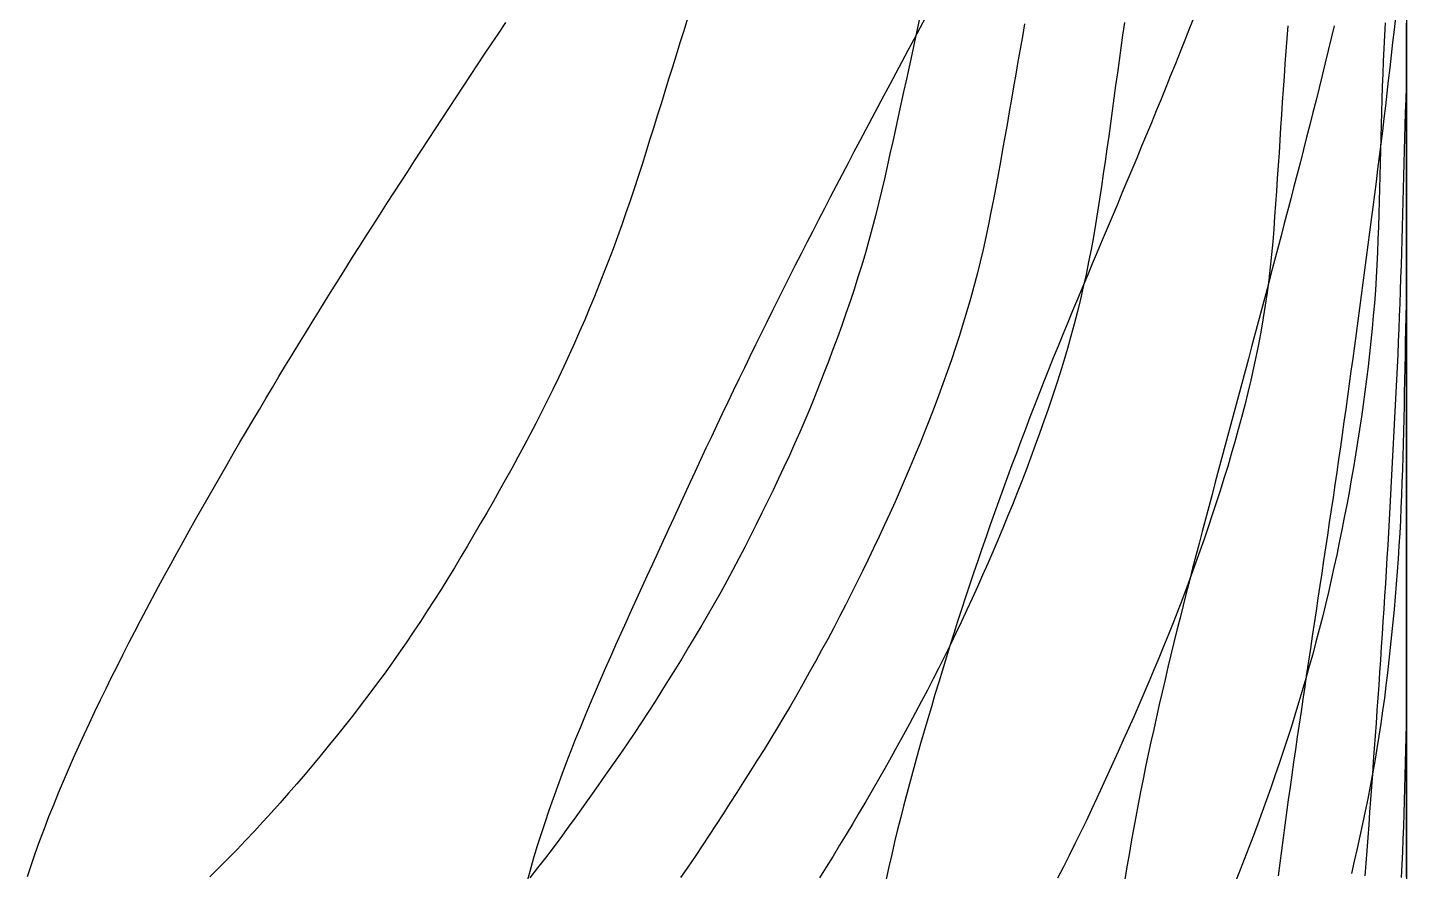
# Model space of a CAD drawing. Extents: x -15.9 to 15.9, y 0 to 26.7.
# Drawn here: x 5.1 to 15.92, y 13.33 to 19.95 of the extents above; entities that cross this region are included whole.
import ezdxf

# ---------------------------------------------------------------- set-up
doc = ezdxf.new("R2010")
doc.units = 0
doc.header["$MEASUREMENT"] = 0
doc.layers.add('Stations', color=7, linetype='Continuous')

msp = doc.modelspace()

# ---------------------------------------------------------------- linework, layer by layer
at = {"layer": 'Stations', "color": 135}
for points in [[(10.27937, 20.02018), (10.24941, 19.92491), (10.21947, 19.82945), (10.18957, 19.73396), (10.15972, 19.63843), (10.12999, 19.54309), (10.10023, 19.44755), (10.07051, 19.35197), (10.04088, 19.2566), (10.01118, 19.16103), (9.98141, 19.06545), (9.95156, 18.97016), (9.92141, 18.87478), (9.89085, 18.77956), (9.85964, 18.68435), (9.82785, 18.5896), (9.79539, 18.49505), (9.76228, 18.40071), (9.72848, 18.30663), (9.69399, 18.2128), (9.65878, 18.11923), (9.62283, 18.02594), (9.58614, 17.93294), (9.54861, 17.84002), (9.51044, 17.74764), (9.47151, 17.65557), (9.43184, 17.56382), (9.3914, 17.4724), (9.3502, 17.38131), (9.30825, 17.29057), (9.26555, 17.20017), (9.22211, 17.11012), (9.17785, 17.02023), (9.13298, 16.93091), (9.08739, 16.84195), (9.04112, 16.75332), (8.99425, 16.66501), (8.94683, 16.577), (8.89889, 16.48925), (8.85048, 16.40176), (8.80161, 16.31452), (8.75232, 16.22752), (8.70263, 16.14074), (8.65257, 16.05417), (8.60221, 15.96778), (8.5515, 15.88158), (8.50039, 15.79563), (8.44879, 15.70997), (8.39667, 15.62464), (8.34397, 15.53966), (8.29065, 15.45506), (8.23667, 15.3709), (8.18197, 15.28719), (8.1265, 15.204), (8.07024, 15.12134), (8.01321, 15.0392), (7.95535, 14.9574), (7.89691, 14.87626), (7.83779, 14.79563), (7.778, 14.71549), (7.71756, 14.63583), (7.65649, 14.55666), (7.5948, 14.47796), (7.5325, 14.39974), (7.46963, 14.32198), (7.40619, 14.24469), (7.34219, 14.16784), (7.27765, 14.09145), (7.21257, 14.01552), (7.14695, 13.94004), (7.08079, 13.86503), (7.01411, 13.79049), (6.94688, 13.71645), (6.87904, 13.64298), (6.81057, 13.5701), (6.74144, 13.49786), (6.67163, 13.42628), (6.60112, 13.3554), (6.52991, 13.28521)], [(12.14777, 20.03305), (12.10059, 19.94486), (12.05347, 19.85666), (12.00639, 19.76842), (11.95935, 19.68017), (11.91236, 19.59188), (11.86542, 19.50357), (11.81852, 19.41524), (11.77166, 19.32689), (11.72486, 19.2385), (11.67811, 19.15008), (11.63143, 19.06163), (11.58482, 18.97314), (11.53835, 18.88471), (11.4919, 18.79614), (11.44556, 18.70752), (11.39931, 18.61884), (11.35319, 18.53012), (11.30718, 18.44132), (11.26131, 18.35245), (11.21559, 18.26351), (11.17003, 18.17449), (11.12463, 18.08537), (11.07942, 17.99617), (11.0344, 17.90687), (10.98957, 17.81748), (10.94493, 17.72799), (10.90047, 17.63841), (10.85619, 17.54874), (10.8121, 17.45898), (10.76819, 17.36914), (10.72445, 17.2792), (10.6809, 17.18919), (10.63751, 17.0991), (10.59428, 17.00891), (10.55122, 16.91866), (10.50832, 16.82834), (10.46557, 16.73794), (10.42296, 16.64746), (10.38052, 16.55693), (10.33821, 16.46632), (10.29605, 16.37564), (10.25403, 16.28491), (10.21214, 16.1941), (10.17038, 16.10325), (10.1287, 16.01235), (10.08708, 15.92142), (10.0455, 15.83048), (10.00387, 15.73942), (9.96227, 15.6485), (9.92065, 15.55759), (9.87904, 15.46667), (9.83751, 15.37572), (9.79611, 15.2847), (9.75489, 15.1936), (9.71391, 15.10238), (9.67324, 15.01102), (9.63291, 14.91951), (9.59297, 14.82783), (9.55345, 14.73597), (9.5144, 14.64392), (9.47584, 14.55164), (9.43783, 14.45915), (9.40039, 14.36642), (9.36357, 14.27345), (9.32742, 14.18021), (9.29196, 14.0867), (9.25726, 13.99291), (9.22334, 13.89883), (9.19028, 13.80445), (9.1581, 13.70976), (9.12687, 13.61476), (9.0967, 13.51941), (9.06771, 13.42369), (9.04002, 13.32759), (9.0138, 13.23119)], [(12.10156, 20.03245), (12.08034, 19.93472), (12.05917, 19.83696), (12.03802, 19.73919), (12.01691, 19.64152), (11.99578, 19.54377), (11.97462, 19.44601), (11.9534, 19.34823), (11.93214, 19.25059), (11.91076, 19.15286), (11.88923, 19.05512), (11.86755, 18.95758), (11.84559, 18.85991), (11.82334, 18.76247), (11.80059, 18.66489), (11.77728, 18.56771), (11.75318, 18.47072), (11.72803, 18.37384), (11.70173, 18.27734), (11.67422, 18.18125), (11.64552, 18.08534), (11.61589, 17.98995), (11.58535, 17.8948), (11.55388, 17.79969), (11.52165, 17.70508), (11.48858, 17.61073), (11.45467, 17.51666), (11.41997, 17.42287), (11.38455, 17.32934), (11.3485, 17.23604), (11.31189, 17.14297), (11.2748, 17.05011), (11.23716, 16.95755), (11.19863, 16.86514), (11.15927, 16.77343), (11.11884, 16.68193), (11.07756, 16.59101), (11.03541, 16.50027), (10.9927, 16.40991), (10.94948, 16.31975), (10.90582, 16.22978), (10.86177, 16.13999), (10.81732, 16.05033), (10.77256, 15.96099), (10.7273, 15.87169), (10.68164, 15.78279), (10.63524, 15.69413), (10.58799, 15.60601), (10.53968, 15.5183), (10.49054, 15.43141), (10.44048, 15.3448), (10.38986, 15.25869), (10.33871, 15.17279), (10.28716, 15.08711), (10.23526, 15.00163), (10.18301, 14.91633), (10.13041, 14.83119), (10.07753, 14.74638), (10.0242, 14.66179), (9.97026, 14.57746), (9.91564, 14.49365), (9.86027, 14.41047), (9.80412, 14.32769), (9.74745, 14.2453), (9.69048, 14.16326), (9.63319, 14.08134), (9.57563, 13.99956), (9.51784, 13.91795), (9.45979, 13.83649), (9.40143, 13.75516), (9.34282, 13.67419), (9.28376, 13.59352), (9.22404, 13.51322), (9.16367, 13.43352), (9.10251, 13.35429), (9.04091, 13.27571)], [(14.25509, 20.03719), (14.21853, 19.94412), (14.18174, 19.85114), (14.14473, 19.75825), (14.1075, 19.6654), (14.07008, 19.57266), (14.03247, 19.48), (13.99469, 19.38741), (13.95675, 19.29488), (13.91866, 19.20242), (13.88044, 19.11), (13.84209, 19.01764), (13.80364, 18.92533), (13.76509, 18.83304), (13.72646, 18.7408), (13.68777, 18.6486), (13.64903, 18.55642), (13.61023, 18.46424), (13.57141, 18.37207), (13.53258, 18.27991), (13.49375, 18.18774), (13.45496, 18.0956), (13.41619, 18.00341), (13.37751, 17.91117), (13.33895, 17.81889), (13.30054, 17.72659), (13.2623, 17.63416), (13.22427, 17.54165), (13.18652, 17.44909), (13.14903, 17.35637), (13.11183, 17.26352), (13.07493, 17.17061), (13.0383, 17.07753), (13.00195, 16.98435), (12.9659, 16.89109), (12.93011, 16.79769), (12.89461, 16.70423), (12.85937, 16.61061), (12.82443, 16.51694), (12.78976, 16.42311), (12.75539, 16.32919), (12.72133, 16.23517), (12.68756, 16.14102), (12.65413, 16.04679), (12.62101, 15.95241), (12.58822, 15.85795), (12.55575, 15.76335), (12.52362, 15.66865), (12.49184, 15.57386), (12.46038, 15.4789), (12.42928, 15.38388), (12.3985, 15.2887), (12.36808, 15.19346), (12.33796, 15.09806), (12.30818, 15.00262), (12.27871, 14.90709), (12.24951, 14.8114), (12.22061, 14.71569), (12.19198, 14.61984), (12.16367, 14.52394), (12.1357, 14.42795), (12.10809, 14.33179), (12.08089, 14.23558), (12.05412, 14.13926), (12.02779, 14.04273), (12.00196, 13.94615), (11.97664, 13.84943), (11.95184, 13.75249), (11.9276, 13.65549), (11.90394, 13.55836), (11.88087, 13.46099), (11.85843, 13.36356), (11.83665, 13.26599)], [(15.83488, 20.03054), (15.82365, 19.93116), (15.81227, 19.83176), (15.80092, 19.73246), (15.7896, 19.63308), (15.77824, 19.53369), (15.76678, 19.43434), (15.75517, 19.335), (15.74338, 19.23571), (15.73137, 19.13644), (15.71918, 19.03718), (15.70682, 18.93794), (15.69434, 18.83872), (15.68174, 18.73952), (15.66904, 18.64033), (15.65627, 18.54115), (15.64342, 18.44197), (15.63052, 18.34281), (15.61757, 18.24369), (15.60456, 18.14453), (15.59154, 18.04552), (15.57846, 17.94641), (15.56533, 17.84717), (15.55214, 17.7481), (15.53885, 17.64888), (15.52552, 17.54972), (15.51212, 17.45051), (15.49869, 17.35152), (15.48518, 17.25244), (15.4716, 17.15337), (15.45794, 17.05431), (15.4442, 16.95525), (15.43035, 16.85621), (15.41638, 16.75719), (15.40227, 16.6582), (15.38803, 16.55921), (15.37366, 16.46024), (15.35918, 16.3613), (15.34459, 16.26237), (15.32991, 16.16345), (15.31516, 16.06455), (15.30035, 15.96564), (15.28551, 15.86675), (15.27066, 15.76786), (15.2558, 15.66897), (15.24093, 15.57008), (15.22607, 15.47119), (15.21122, 15.37229), (15.19637, 15.2734), (15.18154, 15.17451), (15.16673, 15.07561), (15.15194, 14.97671), (15.13718, 14.8778), (15.12245, 14.77889), (15.10777, 14.67997), (15.09314, 14.58105), (15.07857, 14.48212), (15.06408, 14.38317), (15.04967, 14.28422), (15.03535, 14.18525), (15.02113, 14.08625), (15.00703, 13.98725), (14.99305, 13.88823), (14.97922, 13.7892), (14.96556, 13.69014), (14.95208, 13.59104), (14.93881, 13.49193), (14.92576, 13.39278), (14.91296, 13.2936)], [(15.92031, 20.03437), (15.92031, 19.93436), (15.92031, 19.83435), (15.92031, 19.73434), (15.92031, 19.63433), (15.92031, 19.53432), (15.92031, 19.43431), (15.92031, 19.3343), (15.92031, 19.23429), (15.92031, 19.13428), (15.92031, 19.03427), (15.92031, 18.93426), (15.92031, 18.83425), (15.92031, 18.73424), (15.92031, 18.63423), (15.92031, 18.53422), (15.92031, 18.4342), (15.92031, 18.3342), (15.92031, 18.23419), (15.92031, 18.13418), (15.92031, 18.03417), (15.92031, 17.93416), (15.92031, 17.83414), (15.92031, 17.73413), (15.92031, 17.63413), (15.92031, 17.53411), (15.92031, 17.4341), (15.92031, 17.3341), (15.92031, 17.23409), (15.92031, 17.13408), (15.92031, 17.03407), (15.92031, 16.93406), (15.92031, 16.83405), (15.92031, 16.73404), (15.92031, 16.63403), (15.92031, 16.53402), (15.92031, 16.434), (15.92031, 16.33399), (15.92031, 16.23399), (15.92031, 16.13397), (15.92031, 16.03396), (15.92031, 15.93395), (15.92031, 15.83394), (15.92031, 15.73393), (15.92031, 15.63392), (15.92031, 15.53391), (15.92031, 15.4339), (15.92031, 15.33389), (15.92031, 15.23388), (15.92031, 15.13387), (15.92031, 15.03386), (15.92031, 14.93385), (15.92031, 14.83384), (15.92031, 14.73383), (15.92031, 14.63382), (15.92031, 14.53381), (15.92031, 14.4338), (15.92031, 14.33379), (15.92031, 14.23378), (15.92031, 14.13377), (15.92031, 14.03376), (15.92031, 13.93375), (15.92031, 13.83374), (15.92031, 13.73373), (15.92031, 13.63372), (15.92031, 13.53371), (15.92031, 13.4337), (15.92031, 13.33369), (15.92031, 13.23368)], [(15.92031, 20.02706), (15.92031, 19.92706), (15.92031, 19.82706), (15.92031, 19.72706), (15.92031, 19.62706), (15.92031, 19.52706), (15.92031, 19.42706), (15.92031, 19.32706), (15.92031, 19.22706), (15.92031, 19.12706), (15.92031, 19.02706), (15.92031, 18.92705), (15.92031, 18.82705), (15.92031, 18.72705), (15.92031, 18.62705), (15.92031, 18.52705), (15.92031, 18.42705), (15.92031, 18.32705), (15.92031, 18.22705), (15.92031, 18.12705), (15.92031, 18.02705), (15.92031, 17.92705), (15.92031, 17.82705), (15.92031, 17.72705), (15.92031, 17.62705), (15.92031, 17.52705), (15.92031, 17.42705), (15.92031, 17.32705), (15.92031, 17.22705), (15.92031, 17.12704), (15.92031, 17.02704), (15.92031, 16.92704), (15.92031, 16.82704), (15.92031, 16.72704), (15.92031, 16.62704), (15.92031, 16.52704), (15.92031, 16.42704), (15.92031, 16.32704), (15.92031, 16.22704), (15.92031, 16.12704), (15.92031, 16.02704), (15.92031, 15.92704), (15.92031, 15.82704), (15.92031, 15.72704), (15.92031, 15.62704), (15.92031, 15.52703), (15.92031, 15.42703), (15.92031, 15.32703), (15.92031, 15.22703), (15.92031, 15.12703), (15.92031, 15.02703), (15.92031, 14.92703), (15.92031, 14.82703), (15.92031, 14.72703), (15.92031, 14.62703), (15.92031, 14.52703), (15.92031, 14.42703), (15.92031, 14.32703), (15.92031, 14.22703), (15.92031, 14.12703), (15.92031, 14.02703), (15.92031, 13.92703), (15.92031, 13.82703), (15.92031, 13.72703), (15.92031, 13.62703), (15.92031, 13.52703), (15.92031, 13.42702), (15.92031, 13.32702)], [(5.0995, 13.28695), (5.13032, 13.3821), (5.16263, 13.47675), (5.19631, 13.57093), (5.23123, 13.66465), (5.26729, 13.75794), (5.30438, 13.85082), (5.34241, 13.94332), (5.38127, 14.03547), (5.42087, 14.1273), (5.46115, 14.21884), (5.50207, 14.31009), (5.5436, 14.40108), (5.5857, 14.49179), (5.62835, 14.58224), (5.67154, 14.67244), (5.71523, 14.76239), (5.75941, 14.85211), (5.80405, 14.9416), (5.84912, 15.03086), (5.89462, 15.11992), (5.94051, 15.20878), (5.98677, 15.29744), (6.03338, 15.38591), (6.08034, 15.47421), (6.12761, 15.56233), (6.17519, 15.65029), (6.22307, 15.73807), (6.27124, 15.82572), (6.31969, 15.9132), (6.36841, 16.00053), (6.41738, 16.08772), (6.46659, 16.17477), (6.51604, 16.26169), (6.56571, 16.34849), (6.61559, 16.43517), (6.66565, 16.52173), (6.71589, 16.60818), (6.76632, 16.69455), (6.81689, 16.78079), (6.86765, 16.86696), (6.91858, 16.953), (6.9697, 17.03895), (7.021, 17.12478), (7.07248, 17.21049), (7.12416, 17.29609), (7.17602, 17.38158), (7.22808, 17.46696), (7.2803, 17.55222), (7.33271, 17.63737), (7.38529, 17.72242), (7.43803, 17.80737), (7.49094, 17.89222), (7.5441, 17.97712), (7.59733, 18.06178), (7.6507, 18.14634), (7.70422, 18.23081), (7.75789, 18.31519), (7.81169, 18.39948), (7.86562, 18.48369), (7.91967, 18.56783), (7.97382, 18.6519), (8.02805, 18.73591), (8.08237, 18.81988), (8.13675, 18.9038), (8.1912, 18.98769), (8.2457, 19.07151), (8.30029, 19.1553), (8.35499, 19.23903), (8.40979, 19.32268), (8.4647, 19.40626), (8.51975, 19.48975), (8.57494, 19.57316), (8.63026, 19.65648), (8.68571, 19.7397), (8.7413, 19.82284), (8.79701, 19.90589), (8.85287, 19.98885)], [(12.92395, 19.97806), (12.90659, 19.87951), (12.88928, 19.78092), (12.87206, 19.68257), (12.85485, 19.58401), (12.83766, 19.48541), (12.8205, 19.38702), (12.8033, 19.28844), (12.78605, 19.18985), (12.76875, 19.09148), (12.7513, 18.99293), (12.73368, 18.89438), (12.71587, 18.7961), (12.6977, 18.69765), (12.6791, 18.59925), (12.66001, 18.50123), (12.64017, 18.4031), (12.61946, 18.30518), (12.59778, 18.20778), (12.57484, 18.1102), (12.5507, 18.01324), (12.5253, 17.91662), (12.49863, 17.82007), (12.47091, 17.7241), (12.44211, 17.6284), (12.4123, 17.533), (12.38149, 17.43789), (12.34971, 17.3431), (12.31691, 17.24841), (12.28327, 17.15428), (12.24877, 17.06047), (12.21346, 16.96695), (12.1774, 16.87372), (12.14065, 16.78076), (12.10316, 16.68783), (12.06513, 16.59539), (12.02648, 16.50321), (11.98722, 16.41129), (11.94736, 16.31962), (11.90689, 16.2282), (11.86584, 16.13703), (11.82423, 16.04612), (11.78207, 15.95545), (11.73929, 15.86481), (11.69611, 15.77464), (11.65244, 15.6847), (11.60826, 15.59501), (11.56356, 15.50559), (11.51829, 15.41645), (11.47243, 15.32762), (11.42596, 15.2391), (11.37886, 15.15091), (11.33118, 15.063), (11.28298, 14.97536), (11.23429, 14.88797), (11.18515, 14.80082), (11.13558, 14.71388), (11.0856, 14.62732), (11.03502, 14.54121), (10.98366, 14.45542), (10.93164, 14.37004), (10.87907, 14.28501), (10.82605, 14.20021), (10.77276, 14.11567), (10.71917, 14.03126), (10.66536, 13.94698), (10.61132, 13.86282), (10.55707, 13.77881), (10.50257, 13.69491), (10.44786, 13.61123), (10.39285, 13.52772), (10.33738, 13.44433), (10.28143, 13.36141), (10.22474, 13.27908)], [(13.70696, 19.989), (13.69317, 19.89005), (13.67941, 19.79098), (13.6657, 19.6919), (13.65202, 19.59279), (13.63836, 19.49367), (13.62473, 19.39472), (13.61107, 19.29563), (13.59738, 19.19653), (13.58362, 19.09743), (13.56975, 18.99833), (13.55573, 18.89923), (13.54154, 18.80042), (13.52704, 18.70143), (13.51213, 18.60249), (13.4967, 18.50364), (13.48059, 18.40489), (13.46364, 18.30632), (13.44568, 18.20795), (13.42655, 18.10982), (13.40619, 18.01194), (13.38462, 17.91431), (13.36188, 17.81694), (13.33799, 17.71985), (13.31295, 17.62305), (13.28679, 17.52655), (13.25952, 17.43035), (13.2312, 17.33446), (13.20186, 17.23887), (13.17156, 17.14359), (13.14029, 17.04839), (13.10826, 16.9537), (13.07547, 16.85926), (13.04196, 16.76506), (13.00778, 16.6711), (12.97294, 16.57738), (12.93749, 16.48388), (12.90144, 16.39061), (12.86483, 16.29755), (12.82767, 16.20471), (12.78998, 16.11208), (12.75177, 16.01967), (12.71305, 15.92746), (12.67383, 15.83545), (12.63413, 15.74366), (12.59394, 15.65208), (12.55322, 15.56073), (12.51196, 15.46964), (12.47013, 15.37881), (12.42772, 15.28824), (12.38474, 15.19795), (12.34117, 15.10794), (12.29703, 15.01822), (12.25231, 14.92878), (12.20703, 14.83963), (12.1612, 14.75076), (12.11485, 14.66216), (12.06799, 14.57382), (12.02065, 14.48574), (11.97284, 14.39791), (11.92459, 14.31033), (11.87591, 14.22298), (11.82681, 14.13586), (11.7773, 14.04898), (11.72741, 13.96231), (11.67716, 13.87585), (11.62656, 13.7896), (11.5756, 13.70356), (11.52424, 13.61773), (11.47248, 13.53217), (11.42029, 13.44687), (11.36765, 13.36183), (11.31454, 13.2771)], [(14.99011, 19.96324), (14.98221, 19.86351), (14.97454, 19.76381), (14.96709, 19.664), (14.95991, 19.56432), (14.95295, 19.46453), (14.94622, 19.36474), (14.93965, 19.26497), (14.93318, 19.16517), (14.92675, 19.0653), (14.92033, 18.96557), (14.91384, 18.86578), (14.9072, 18.76592), (14.90023, 18.66599), (14.89307, 18.56619), (14.8862, 18.4663), (14.87913, 18.36686), (14.87097, 18.26716), (14.86181, 18.16772), (14.85161, 18.06826), (14.84017, 17.96887), (14.82722, 17.86968), (14.81273, 17.77071), (14.79683, 17.67201), (14.77969, 17.57351), (14.76136, 17.47523), (14.74183, 17.37716), (14.72109, 17.27933), (14.69911, 17.18158), (14.67604, 17.0843), (14.65191, 16.98728), (14.62679, 16.89052), (14.60073, 16.79399), (14.57381, 16.69771), (14.54609, 16.60164), (14.5176, 16.50579), (14.48839, 16.41016), (14.45849, 16.31475), (14.42793, 16.21954), (14.39672, 16.12453), (14.36491, 16.02972), (14.33249, 15.93512), (14.29949, 15.84072), (14.26592, 15.74651), (14.23179, 15.65251), (14.19709, 15.55871), (14.16183, 15.46512), (14.12599, 15.37175), (14.08956, 15.2786), (14.05257, 15.18568), (14.01504, 15.09297), (13.97699, 15.00047), (13.93845, 14.90818), (13.89944, 14.81607), (13.86007, 14.72433), (13.82023, 14.6326), (13.77999, 14.54103), (13.73943, 14.44962), (13.69862, 14.35831), (13.65765, 14.26707), (13.61652, 14.1759), (13.57516, 14.08485), (13.53349, 13.99394), (13.49144, 13.9032), (13.44899, 13.81266), (13.40607, 13.72234), (13.36265, 13.63226), (13.31868, 13.54245), (13.27413, 13.45294), (13.22895, 13.36374), (13.18316, 13.27485)], [(15.35309, 19.96309), (15.32988, 19.86585), (15.30643, 19.76861), (15.28277, 19.67143), (15.25893, 19.57435), (15.2349, 19.47725), (15.21072, 19.38022), (15.18641, 19.28326), (15.16194, 19.18626), (15.13735, 19.08932), (15.11264, 18.99241), (15.08782, 18.89555), (15.06288, 18.7987), (15.03784, 18.70189), (15.0127, 18.60512), (14.98748, 18.50838), (14.96215, 18.41161), (14.93674, 18.31487), (14.91127, 18.2182), (14.88573, 18.12151), (14.86012, 18.02482), (14.83448, 17.92821), (14.80876, 17.83152), (14.78303, 17.73494), (14.75724, 17.63828), (14.73143, 17.54168), (14.70559, 17.44509), (14.67971, 17.34846), (14.65382, 17.2519), (14.62792, 17.15533), (14.60198, 17.05871), (14.57603, 16.96213), (14.55009, 16.86558), (14.52414, 16.76904), (14.49819, 16.67243), (14.47226, 16.57582), (14.44638, 16.47922), (14.42056, 16.38262), (14.3948, 16.286), (14.36912, 16.18935), (14.34354, 16.0927), (14.31807, 15.996), (14.29271, 15.89927), (14.2675, 15.8025), (14.24243, 15.70569), (14.21753, 15.60882), (14.19281, 15.51192), (14.16828, 15.41496), (14.14396, 15.31796), (14.11986, 15.22091), (14.09601, 15.12381), (14.07241, 15.02666), (14.04908, 14.92947), (14.02601, 14.83212), (14.00324, 14.73471), (13.98079, 14.63725), (13.95867, 14.53975), (13.9369, 14.44221), (13.91548, 14.3445), (13.89445, 14.24668), (13.87386, 14.14883), (13.85373, 14.05094), (13.83407, 13.95286), (13.81491, 13.85467), (13.79629, 13.75645), (13.77823, 13.65814), (13.76069, 13.55962), (13.74369, 13.46108), (13.72721, 13.36252), (13.71121, 13.26373)], [(15.75259, 19.98577), (15.74784, 19.88577), (15.74301, 19.78577), (15.73835, 19.68588), (15.73401, 19.58597), (15.73016, 19.48603), (15.72678, 19.38609), (15.72379, 19.28613), (15.72113, 19.18616), (15.7187, 19.08619), (15.71644, 18.98622), (15.71426, 18.88624), (15.71206, 18.78626), (15.7097, 18.68629), (15.70707, 18.58633), (15.70406, 18.48637), (15.70063, 18.38642), (15.69679, 18.2865), (15.69261, 18.18658), (15.68812, 18.08668), (15.68328, 17.98675), (15.67773, 17.8874), (15.66972, 17.78737), (15.66063, 17.68768), (15.65111, 17.58813), (15.64118, 17.48864), (15.63077, 17.38916), (15.61971, 17.28977), (15.60783, 17.19047), (15.59509, 17.0913), (15.58151, 16.99223), (15.56717, 16.89325), (15.55224, 16.79437), (15.53679, 16.69557), (15.52084, 16.59685), (15.50437, 16.49821), (15.48736, 16.39966), (15.46977, 16.30122), (15.45158, 16.20288), (15.43281, 16.10466), (15.41346, 16.00655), (15.39355, 15.90855), (15.37304, 15.81067), (15.35191, 15.71292), (15.33011, 15.61532), (15.30762, 15.51788), (15.28442, 15.42059), (15.26052, 15.32348), (15.23593, 15.22654), (15.21066, 15.12983), (15.18469, 15.03325), (15.15801, 14.93686), (15.13064, 14.84067), (15.1026, 14.74469), (15.07389, 14.6489), (15.04452, 14.5533), (15.01452, 14.45788), (14.9839, 14.36267), (14.95269, 14.26767), (14.92089, 14.17283), (14.88851, 14.07818), (14.85558, 13.98374), (14.82218, 13.8896), (14.78827, 13.7955), (14.75395, 13.70156), (14.7192, 13.60781), (14.68392, 13.5142), (14.64806, 13.42083), (14.61161, 13.32774), (14.5745, 13.23485)], [(15.92031, 19.97993), (15.92031, 19.87937), (15.92031, 19.78), (15.92031, 19.68013), (15.92031, 19.58014), (15.92031, 19.48014), (15.92031, 19.38014), (15.92031, 19.2801), (15.92031, 19.17999), (15.92031, 19.07967), (15.92031, 18.97995), (15.92031, 18.88004), (15.92031, 18.78008), (15.92031, 18.68008), (15.92031, 18.57995), (15.92031, 18.47967), (15.92031, 18.37992), (15.92031, 18.27989), (15.92031, 18.17991), (15.92031, 18.07979), (15.92031, 17.9797), (15.92031, 17.93371), (15.91927, 17.88013), (15.91733, 17.78015), (15.91539, 17.68017), (15.91344, 17.58019), (15.91149, 17.48021), (15.90952, 17.38017), (15.90754, 17.28011), (15.90548, 17.1798), (15.90365, 17.08005), (15.90183, 16.98032), (15.89984, 16.88032), (15.89761, 16.78033), (15.89508, 16.68037), (15.89218, 16.58041), (15.8889, 16.48046), (15.88531, 16.38051), (15.88147, 16.28049), (15.87747, 16.18054), (15.8734, 16.08033), (15.86792, 15.98061), (15.86157, 15.88104), (15.85481, 15.78133), (15.84768, 15.68159), (15.84014, 15.58186), (15.83207, 15.48213), (15.82343, 15.38255), (15.81418, 15.28295), (15.80435, 15.18343), (15.79399, 15.08396), (15.78313, 14.98454), (15.77173, 14.88518), (15.7597, 14.78587), (15.74697, 14.68661), (15.73348, 14.58766), (15.71917, 14.48866), (15.70405, 14.38978), (15.68815, 14.29104), (15.67147, 14.19241), (15.654, 14.09392), (15.63575, 13.99557), (15.61672, 13.89736), (15.59693, 13.79931), (15.57645, 13.70162), (15.55525, 13.60388), (15.53346, 13.50628), (15.51117, 13.40879), (15.4884, 13.31142)], [(15.92031, 19.98382), (15.92031, 19.88371), (15.92031, 19.78428), (15.92031, 19.68403), (15.92021, 19.58387), (15.91731, 19.48392), (15.91443, 19.38396), (15.91156, 19.284), (15.90872, 19.18403), (15.90592, 19.08408), (15.90316, 18.98411), (15.90046, 18.88415), (15.89782, 18.78418), (15.8952, 18.68422), (15.89256, 18.58425), (15.88986, 18.48428), (15.88708, 18.38433), (15.88417, 18.28436), (15.88113, 18.18441), (15.87795, 18.08446), (15.87462, 17.98452), (15.87117, 17.88457), (15.86759, 17.78463), (15.86389, 17.68469), (15.86006, 17.58475), (15.85609, 17.48483), (15.85193, 17.38493), (15.84752, 17.28507), (15.84276, 17.18528), (15.83764, 17.08544), (15.83235, 16.98559), (15.82716, 16.88578), (15.82205, 16.78573), (15.81697, 16.68587), (15.81184, 16.58595), (15.80665, 16.48608), (15.80136, 16.38622), (15.79597, 16.28636), (15.7905, 16.18651), (15.78492, 16.08667), (15.77925, 15.98683), (15.77348, 15.88699), (15.76761, 15.78716), (15.76163, 15.68734), (15.75553, 15.58753), (15.7493, 15.48772), (15.74294, 15.38792), (15.73646, 15.28813), (15.72986, 15.18835), (15.72316, 15.08858), (15.71637, 14.9888), (15.70951, 14.88904), (15.70258, 14.78928), (15.69561, 14.68952), (15.68861, 14.58977), (15.68158, 14.49001), (15.67453, 14.39026), (15.66747, 14.29051), (15.66039, 14.19076), (15.65328, 14.09101), (15.64615, 13.99127), (15.63899, 13.89152), (15.63179, 13.79178), (15.62455, 13.69204), (15.61724, 13.5923), (15.60983, 13.4925), (15.60236, 13.3928), (15.59491, 13.29297)], [(15.92031, 19.98018), (15.92031, 19.88018), (15.92031, 19.78018), (15.92031, 19.68018), (15.92031, 19.58018), (15.92031, 19.48018), (15.92031, 19.38017), (15.92031, 19.28017), (15.92031, 19.18017), (15.92031, 19.08017), (15.92031, 18.98017), (15.92031, 18.88017), (15.92031, 18.78017), (15.92031, 18.68017), (15.92031, 18.58017), (15.92031, 18.48016), (15.92031, 18.38016), (15.92031, 18.28017), (15.92031, 18.18017), (15.92031, 18.08017), (15.92031, 17.98017), (15.92031, 17.88017), (15.92031, 17.78017), (15.92031, 17.68016), (15.92031, 17.58017), (15.92031, 17.48017), (15.92031, 17.38017), (15.92031, 17.28016), (15.92031, 17.18016), (15.92031, 17.08016), (15.92031, 16.98016), (15.92031, 16.88016), (15.92031, 16.78016), (15.92031, 16.68016), (15.92031, 16.58016), (15.92031, 16.48016), (15.92031, 16.38016), (15.92031, 16.28016), (15.92031, 16.18016), (15.92031, 16.08016), (15.92031, 15.98015), (15.92031, 15.88015), (15.92031, 15.78015), (15.92031, 15.68015), (15.92031, 15.58016), (15.92031, 15.48015), (15.92031, 15.38015), (15.92031, 15.28015), (15.92031, 15.18015), (15.92031, 15.08015), (15.92031, 14.98015), (15.92031, 14.88015), (15.92031, 14.78014), (15.92031, 14.68015), (15.92031, 14.58015), (15.92031, 14.56324), (15.91808, 14.48003), (15.91541, 14.38002), (15.91275, 14.28018), (15.91009, 14.18016), (15.90744, 14.08009), (15.90482, 13.9802), (15.90221, 13.88002), (15.89958, 13.78016), (15.89671, 13.68009), (15.89338, 13.58012), (15.8894, 13.48041), (15.88481, 13.38047), (15.87989, 13.2805)], [(15.92031, 20.00071), (15.92031, 19.90071), (15.92031, 19.80071), (15.92031, 19.70071), (15.92031, 19.60071), (15.92031, 19.50071), (15.92031, 19.40071), (15.92031, 19.30071), (15.92031, 19.20071), (15.92031, 19.10071), (15.92031, 19.00071), (15.92031, 18.90071), (15.92031, 18.80071), (15.92031, 18.70071), (15.92031, 18.60071), (15.92031, 18.50071), (15.92031, 18.40071), (15.92031, 18.30071), (15.92031, 18.20071), (15.92031, 18.10071), (15.92031, 18.00071), (15.92031, 17.90071), (15.92031, 17.8007), (15.92031, 17.7007), (15.92031, 17.6007), (15.92031, 17.5007), (15.92031, 17.4007), (15.92031, 17.3007), (15.92031, 17.2007), (15.92031, 17.1007), (15.92031, 17.0007), (15.92031, 16.9007), (15.92031, 16.8007), (15.92031, 16.7007), (15.92031, 16.6007), (15.92031, 16.5007), (15.92031, 16.4007), (15.92031, 16.3007), (15.92031, 16.2007), (15.92031, 16.10069), (15.92031, 16.00069), (15.92031, 15.90069), (15.92031, 15.80069), (15.92031, 15.70069), (15.92031, 15.60069), (15.92031, 15.50069), (15.92031, 15.40069), (15.92031, 15.30069), (15.92031, 15.20069), (15.92031, 15.10069), (15.92031, 15.00069), (15.92031, 14.90069), (15.92031, 14.80069), (15.92031, 14.70069), (15.92031, 14.60069), (15.92031, 14.50069), (15.92031, 14.40069), (15.92031, 14.30069), (15.92031, 14.20069), (15.92031, 14.10068), (15.92031, 14.00068), (15.92031, 13.90068), (15.92031, 13.80068), (15.92031, 13.70068), (15.92031, 13.60068), (15.92031, 13.50068), (15.92031, 13.40068), (15.92031, 13.30068)], [(15.92031, 19.99903), (15.92031, 19.89903), (15.92031, 19.79903), (15.92031, 19.69903), (15.92031, 19.59903), (15.92031, 19.49903), (15.92031, 19.39903), (15.92031, 19.29903), (15.92031, 19.19903), (15.92031, 19.09903), (15.92031, 18.99903), (15.92031, 18.89903), (15.92031, 18.79903), (15.92031, 18.69903), (15.92031, 18.59903), (15.92031, 18.49903), (15.92031, 18.39903), (15.92031, 18.29903), (15.92031, 18.19903), (15.92031, 18.09903), (15.92031, 17.99903), (15.92031, 17.89902), (15.92031, 17.79902), (15.92031, 17.69902), (15.92031, 17.59903), (15.92031, 17.49902), (15.92031, 17.39902), (15.92031, 17.29902), (15.92031, 17.19902), (15.92031, 17.09902), (15.92031, 16.99902), (15.92031, 16.89902), (15.92031, 16.79902), (15.92031, 16.69902), (15.92031, 16.59902), (15.92031, 16.49902), (15.92031, 16.39902), (15.92031, 16.29902), (15.92031, 16.19902), (15.92031, 16.09902), (15.92031, 15.99902), (15.92031, 15.89902), (15.92031, 15.79902), (15.92031, 15.69902), (15.92031, 15.59902), (15.92031, 15.49901), (15.92031, 15.39902), (15.92031, 15.29902), (15.92031, 15.19902), (15.92031, 15.09902), (15.92031, 14.99902), (15.92031, 14.89902), (15.92031, 14.79902), (15.92031, 14.69902), (15.92031, 14.59901), (15.92031, 14.49901), (15.92031, 14.39901), (15.92031, 14.29901), (15.92031, 14.19901), (15.92031, 14.09901), (15.92031, 13.99901), (15.92031, 13.89901), (15.92031, 13.79901), (15.92031, 13.69901), (15.92031, 13.59901), (15.92031, 13.49901), (15.92031, 13.39901), (15.92031, 13.29901)], [(15.92031, 19.98779), (15.92031, 19.8878), (15.92031, 19.7878), (15.92031, 19.6878), (15.92031, 19.5878), (15.92031, 19.4878), (15.92031, 19.3878), (15.92031, 19.2878), (15.92031, 19.1878), (15.92031, 19.0878), (15.92031, 18.9878), (15.92031, 18.8878), (15.92031, 18.7878), (15.92031, 18.6878), (15.92031, 18.5878), (15.92031, 18.4878), (15.92031, 18.38779), (15.92031, 18.28779), (15.92031, 18.18779), (15.92031, 18.08779), (15.92031, 17.98779), (15.92031, 17.88779), (15.92031, 17.78779), (15.92031, 17.68779), (15.92031, 17.58779), (15.92031, 17.48779), (15.92031, 17.38779), (15.92031, 17.28779), (15.92031, 17.18779), (15.92031, 17.08779), (15.92031, 16.98779), (15.92031, 16.88779), (15.92031, 16.78779), (15.92031, 16.68779), (15.92031, 16.58779), (15.92031, 16.48779), (15.92031, 16.38779), (15.92031, 16.28779), (15.92031, 16.18779), (15.92031, 16.08779), (15.92031, 15.98779), (15.92031, 15.88778), (15.92031, 15.78779), (15.92031, 15.68778), (15.92031, 15.58778), (15.92031, 15.48778), (15.92031, 15.38778), (15.92031, 15.28778), (15.92031, 15.18778), (15.92031, 15.08778), (15.92031, 14.98778), (15.92031, 14.88779), (15.92031, 14.78778), (15.92031, 14.68779), (15.92031, 14.58778), (15.92031, 14.48779), (15.92031, 14.38779), (15.92031, 14.28778), (15.92031, 14.18778), (15.92031, 14.08778), (15.92031, 13.98778), (15.92031, 13.88778), (15.92031, 13.78778), (15.92031, 13.68778), (15.92031, 13.58778), (15.92031, 13.48778), (15.92031, 13.38778), (15.92031, 13.28778)], [(15.92031, 13.28327), (15.92031, 13.38326), (15.92031, 13.48325), (15.92031, 13.58325), (15.92031, 13.68323), (15.92031, 13.78328), (15.92031, 13.88331), (15.92031, 13.98325), (15.92031, 14.08325), (15.92031, 14.18326), (15.92031, 14.28327), (15.92031, 14.38331), (15.92031, 14.48326), (15.92031, 14.58327), (15.92031, 14.68327), (15.92031, 14.78327), (15.92031, 14.8833), (15.92031, 14.98328), (15.92031, 15.08325), (15.92031, 15.18328), (15.92031, 15.28326), (15.92031, 15.38329), (15.92031, 15.48329), (15.92031, 15.58327), (15.92031, 15.68328), (15.92031, 15.78328), (15.92031, 15.8833), (15.92031, 15.98328), (15.92031, 16.08327), (15.92031, 16.18329), (15.92031, 16.28329), (15.92031, 16.38328), (15.92031, 16.48331), (15.92031, 16.58327), (15.92031, 16.68328), (15.92031, 16.78328), (15.92031, 16.88327), (15.92031, 16.98332), (15.92031, 17.08328), (15.92031, 17.18329), (15.92031, 17.28328), (15.92031, 17.38326), (15.92031, 17.48331), (15.92031, 17.58327), (15.92031, 17.6833), (15.92031, 17.78329), (15.92031, 17.88327), (15.92031, 17.98331), (15.92031, 18.0833), (15.92031, 18.18328), (15.92031, 18.28328), (15.92031, 18.38327), (15.92031, 18.4833), (15.92031, 18.58332), (15.92031, 18.68329), (15.92031, 18.78328), (15.92031, 18.88329), (15.92031, 18.98329), (15.92031, 19.08332), (15.92031, 19.18329), (15.92031, 19.28329), (15.92031, 19.38328), (15.92031, 19.48326), (15.92031, 19.58331), (15.92031, 19.6833), (15.92031, 19.78329), (15.92031, 19.8833), (15.92031, 19.98331)], [(15.92031, 19.98234), (15.92031, 19.88234), (15.92031, 19.78234), (15.92031, 19.68234), (15.92031, 19.58234), (15.92031, 19.48234), (15.92031, 19.38234), (15.92031, 19.28234), (15.92031, 19.18234), (15.92031, 19.08234), (15.92031, 18.98234), (15.92031, 18.88234), (15.92031, 18.78234), (15.92031, 18.68233), (15.92031, 18.58233), (15.92031, 18.48234), (15.92031, 18.38234), (15.92031, 18.28234), (15.92031, 18.18233), (15.92031, 18.08233), (15.92031, 17.98233), (15.92031, 17.88233), (15.92031, 17.78233), (15.92031, 17.68233), (15.92031, 17.58233), (15.92031, 17.48233), (15.92031, 17.38233), (15.92031, 17.28233), (15.92031, 17.18233), (15.92031, 17.08233), (15.92031, 16.98233), (15.92031, 16.88233), (15.92031, 16.78226), (15.92031, 16.68233), (15.92031, 16.58232), (15.92031, 16.48233), (15.92031, 16.38233), (15.92031, 16.28232), (15.92031, 16.18233), (15.92031, 16.08232), (15.92031, 15.98233), (15.92031, 15.88233), (15.92031, 15.78233), (15.92031, 15.68232), (15.92031, 15.58232), (15.92031, 15.48232), (15.92031, 15.38232), (15.92031, 15.28232), (15.92031, 15.18232), (15.92031, 15.08232), (15.92031, 14.98232), (15.92031, 14.88232), (15.92031, 14.78232), (15.92031, 14.68233), (15.92031, 14.58233), (15.92031, 14.48233), (15.92031, 14.38233), (15.92031, 14.28233), (15.92031, 14.18232), (15.92031, 14.08232), (15.92031, 13.98232), (15.92031, 13.88232), (15.92031, 13.78231), (15.92031, 13.68231), (15.92031, 13.58231), (15.92031, 13.48231), (15.92031, 13.38231), (15.92031, 13.28231)], [(15.92031, 19.98053), (15.92031, 19.88053), (15.92031, 19.78053), (15.92031, 19.68052), (15.92031, 19.58053), (15.92031, 19.48053), (15.92031, 19.38053), (15.92031, 19.28052), (15.92031, 19.18052), (15.92031, 19.08052), (15.92031, 18.98052), (15.92031, 18.88052), (15.92031, 18.78052), (15.92031, 18.68052), (15.92031, 18.58052), (15.92031, 18.48052), (15.92031, 18.38052), (15.92031, 18.28052), (15.92031, 18.18052), (15.92031, 18.08052), (15.92031, 17.98052), (15.92031, 17.88052), (15.92031, 17.78052), (15.92031, 17.68052), (15.92031, 17.58052), (15.92031, 17.48052), (15.92031, 17.38052), (15.92031, 17.28052), (15.92031, 17.18052), (15.92031, 17.08052), (15.92031, 16.98052), (15.92031, 16.88052), (15.92031, 16.78052), (15.92031, 16.68051), (15.92031, 16.58051), (15.92031, 16.48052), (15.92031, 16.38051), (15.92031, 16.28051), (15.92031, 16.18051), (15.92031, 16.08051), (15.92031, 15.98051), (15.92031, 15.88051), (15.92031, 15.78051), (15.92031, 15.68051), (15.92031, 15.58051), (15.92031, 15.48051), (15.92031, 15.38051), (15.92031, 15.28051), (15.92031, 15.18051), (15.92031, 15.08051), (15.92031, 14.98051), (15.92031, 14.88051), (15.92031, 14.78051), (15.92031, 14.68051), (15.92031, 14.58051), (15.92031, 14.48051), (15.92031, 14.38051), (15.92031, 14.28051), (15.92031, 14.18051), (15.92031, 14.08051), (15.92031, 13.98051), (15.92031, 13.88051), (15.92031, 13.7805), (15.92031, 13.6805), (15.92031, 13.5805), (15.92031, 13.4805), (15.92031, 13.3805), (15.92031, 13.2805)], [(15.92031, 19.98022), (15.92031, 19.88023), (15.92031, 19.78024), (15.92031, 19.68024), (15.92031, 19.58018), (15.92031, 19.48019), (15.92031, 19.38019), (15.92031, 19.28019), (15.92031, 19.18019), (15.92031, 19.08019), (15.92031, 18.98019), (15.92031, 18.88019), (15.92031, 18.78019), (15.92031, 18.68019), (15.92031, 18.58019), (15.92031, 18.48018), (15.92031, 18.38018), (15.92031, 18.28018), (15.92031, 18.18018), (15.92031, 18.08018), (15.92031, 17.98018), (15.92031, 17.88018), (15.92031, 17.78018), (15.92031, 17.68018), (15.92031, 17.58018), (15.92031, 17.48018), (15.92031, 17.38018), (15.92031, 17.28018), (15.92031, 17.18018), (15.92031, 17.08017), (15.92031, 16.98018), (15.92031, 16.88017), (15.92031, 16.78017), (15.92031, 16.68017), (15.92031, 16.58017), (15.92031, 16.48017), (15.92031, 16.38017), (15.92031, 16.28017), (15.92031, 16.18017), (15.92031, 16.08017), (15.92031, 15.98017), (15.92031, 15.88017), (15.92031, 15.78018), (15.92031, 15.68017), (15.92031, 15.58017), (15.92031, 15.48017), (15.92031, 15.38017), (15.92031, 15.28017), (15.92031, 15.18016), (15.92031, 15.08016), (15.92031, 14.98016), (15.92031, 14.88016), (15.92031, 14.78016), (15.92031, 14.68016), (15.92031, 14.58016), (15.92031, 14.48016), (15.92031, 14.38016), (15.92031, 14.28016), (15.92031, 14.18016), (15.92031, 14.08016), (15.92031, 13.98016), (15.92031, 13.88017), (15.92031, 13.78016), (15.92031, 13.68016), (15.92031, 13.58016), (15.92031, 13.48016), (15.92031, 13.38016), (15.92031, 13.28016)], [(15.92031, 19.9802), (15.92031, 19.88021), (15.92031, 19.78021), (15.92031, 19.68021), (15.92031, 19.58022), (15.92031, 19.48022), (15.92031, 19.38023), (15.92031, 19.28024), (15.92031, 19.18018), (15.92031, 19.08018), (15.92031, 18.98018), (15.92031, 18.88018), (15.92031, 18.78018), (15.92031, 18.68018), (15.92031, 18.58018), (15.92031, 18.48018), (15.92031, 18.38018), (15.92031, 18.28018), (15.92031, 18.18018), (15.92031, 18.08018), (15.92031, 17.98018), (15.92031, 17.88018), (15.92031, 17.78018), (15.92031, 17.68018), (15.92031, 17.58018), (15.92031, 17.48018), (15.92031, 17.38017), (15.92031, 17.28017), (15.92031, 17.18017), (15.92031, 17.08017), (15.92031, 16.98018), (15.92031, 16.88017), (15.92031, 16.78017), (15.92031, 16.68017), (15.92031, 16.58017), (15.92031, 16.48017), (15.92031, 16.38017), (15.92031, 16.28017), (15.92031, 16.18017), (15.92031, 16.08017), (15.92031, 15.98017), (15.92031, 15.88017), (15.92031, 15.78017), (15.92031, 15.68017), (15.92031, 15.58016), (15.92031, 15.48017), (15.92031, 15.38017), (15.92031, 15.28016), (15.92031, 15.18016), (15.92031, 15.08016), (15.92031, 14.98016), (15.92031, 14.88016), (15.92031, 14.78016), (15.92031, 14.68016), (15.92031, 14.58016), (15.92031, 14.48016), (15.92031, 14.38016), (15.92031, 14.28016), (15.92031, 14.18017), (15.92031, 14.08016), (15.92031, 13.98016), (15.92031, 13.88016), (15.92031, 13.78016), (15.92031, 13.68016), (15.92031, 13.58015), (15.92031, 13.48015), (15.92031, 13.38015), (15.92031, 13.28015)], [(15.92031, 19.98018), (15.92031, 19.88019), (15.92031, 19.78019), (15.92031, 19.68019), (15.92031, 19.58019), (15.92031, 19.48019), (15.92031, 19.38019), (15.92031, 19.28019), (15.92031, 19.18019), (15.92031, 19.08019), (15.92031, 18.98019), (15.92031, 18.88019), (15.92031, 18.78019), (15.92031, 18.68019), (15.92031, 18.58018), (15.92031, 18.48018), (15.92031, 18.38018), (15.92031, 18.28018), (15.92031, 18.18018), (15.92031, 18.08017), (15.92031, 17.98017), (15.92031, 17.88017), (15.92031, 17.78017), (15.92031, 17.68017), (15.92031, 17.58017), (15.92031, 17.48017), (15.92031, 17.38016), (15.92031, 17.28015), (15.92031, 17.18015), (15.92031, 17.08014), (15.92031, 16.98014), (15.92031, 16.88014), (15.92031, 16.78014), (15.92031, 16.68014), (15.92031, 16.58014), (15.92031, 16.48014), (15.92031, 16.38014), (15.92031, 16.28014), (15.92031, 16.18014), (15.92031, 16.08014), (15.92031, 15.98014), (15.92031, 15.88014), (15.92031, 15.78014), (15.92031, 15.68013), (15.92031, 15.58014), (15.92031, 15.48013), (15.92031, 15.38013), (15.92031, 15.28013), (15.92031, 15.18013), (15.92031, 15.08013), (15.92031, 14.98013), (15.92031, 14.88013), (15.92031, 14.78013), (15.92031, 14.68013), (15.92031, 14.58013), (15.92031, 14.48013), (15.92031, 14.38013), (15.92031, 14.28012), (15.92031, 14.18012), (15.92031, 14.08012), (15.92031, 13.98012), (15.92031, 13.88012), (15.92031, 13.78012), (15.92031, 13.68012), (15.92031, 13.58012), (15.92031, 13.48012), (15.92031, 13.38012), (15.92031, 13.28012)], [(15.92031, 19.98018), (15.92031, 19.88018), (15.92031, 19.78019), (15.92031, 19.68019), (15.92031, 19.58018), (15.92031, 19.48019), (15.92031, 19.38019), (15.92031, 19.28019), (15.92031, 19.18019), (15.92031, 19.08019), (15.92031, 18.9802), (15.92031, 18.8802), (15.92031, 18.7802), (15.92031, 18.6802), (15.92031, 18.5802), (15.92031, 18.48021), (15.92031, 18.38021), (15.92031, 18.28021), (15.92031, 18.18022), (15.92031, 18.08022), (15.92031, 17.98022), (15.92031, 17.88017), (15.92031, 17.78017), (15.92031, 17.68017), (15.92031, 17.58017), (15.92031, 17.48017), (15.92031, 17.38017), (15.92031, 17.28017), (15.92031, 17.18017), (15.92031, 17.08017), (15.92031, 16.98017), (15.92031, 16.88017), (15.92031, 16.78017), (15.92031, 16.68017), (15.92031, 16.58017), (15.92031, 16.48017), (15.92031, 16.38016), (15.92031, 16.28017), (15.92031, 16.18016), (15.92031, 16.08016), (15.92031, 15.98016), (15.92031, 15.88016), (15.92031, 15.78016), (15.92031, 15.68016), (15.92031, 15.58016), (15.92031, 15.48016), (15.92031, 15.38016), (15.92031, 15.28016), (15.92031, 15.18016), (15.92031, 15.08016), (15.92031, 14.98016), (15.92031, 14.88016), (15.92031, 14.78016), (15.92031, 14.68016), (15.92031, 14.58016), (15.92031, 14.48015), (15.92031, 14.38016), (15.92031, 14.28016), (15.92031, 14.18015), (15.92031, 14.08015), (15.92031, 13.98015), (15.92031, 13.88015), (15.92031, 13.78015), (15.92031, 13.68015), (15.92031, 13.58015), (15.92031, 13.48015), (15.92031, 13.38015), (15.92031, 13.28015)], [(15.92031, 19.98018), (15.92031, 19.88018), (15.92031, 19.78018), (15.92031, 19.68018), (15.92031, 19.58018), (15.92031, 19.48018), (15.92031, 19.38018), (15.92031, 19.28018), (15.92031, 19.18018), (15.92031, 19.08018), (15.92031, 18.98018), (15.92031, 18.88018), (15.92031, 18.78018), (15.92031, 18.68018), (15.92031, 18.58018), (15.92031, 18.48017), (15.92031, 18.38017), (15.92031, 18.28017), (15.92031, 18.18017), (15.92031, 18.08017), (15.92031, 17.98017), (15.92031, 17.88017), (15.92031, 17.78017), (15.92031, 17.68017), (15.92031, 17.58017), (15.92031, 17.48017), (15.92031, 17.38017), (15.92031, 17.28017), (15.92031, 17.18017), (15.92031, 17.08017), (15.92031, 16.98017), (15.92031, 16.88017), (15.92031, 16.78016), (15.92031, 16.68016), (15.92031, 16.58016), (15.92031, 16.48017), (15.92031, 16.38017), (15.92031, 16.28016), (15.92031, 16.18016), (15.92031, 16.08016), (15.92031, 15.98016), (15.92031, 15.88016), (15.92031, 15.78016), (15.92031, 15.68016), (15.92031, 15.58016), (15.92031, 15.48016), (15.92031, 15.38016), (15.92031, 15.28016), (15.92031, 15.18016), (15.92031, 15.08016), (15.92031, 14.98016), (15.92031, 14.88016), (15.92031, 14.78016), (15.92031, 14.68015), (15.92031, 14.58016), (15.92031, 14.48015), (15.92031, 14.38015), (15.92031, 14.28015), (15.92031, 14.18015), (15.92031, 14.08015), (15.92031, 13.98015), (15.92031, 13.88015), (15.92031, 13.78015), (15.92031, 13.68015), (15.92031, 13.58015), (15.92031, 13.48015), (15.92031, 13.38015), (15.92031, 13.28015)], [(15.92031, 19.98018), (15.92031, 19.88018), (15.92031, 19.78018), (15.92031, 19.68018), (15.92031, 19.58018), (15.92031, 19.48018), (15.92031, 19.38018), (15.92031, 19.28018), (15.92031, 19.18018), (15.92031, 19.08018), (15.92031, 18.98018), (15.92031, 18.88018), (15.92031, 18.78018), (15.92031, 18.68018), (15.92031, 18.58018), (15.92031, 18.48018), (15.92031, 18.38018), (15.92031, 18.28018), (15.92031, 18.18018), (15.92031, 18.08018), (15.92031, 17.98017), (15.92031, 17.88017), (15.92031, 17.78017), (15.92031, 17.68017), (15.92031, 17.58017), (15.92031, 17.48017), (15.92031, 17.38017), (15.92031, 17.28017), (15.92031, 17.18017), (15.92031, 17.08017), (15.92031, 16.98017), (15.92031, 16.88017), (15.92031, 16.78017), (15.92031, 16.68017), (15.92031, 16.58017), (15.92031, 16.48017), (15.92031, 16.38017), (15.92031, 16.28017), (15.92031, 16.18017), (15.92031, 16.08017), (15.92031, 15.98017), (15.92031, 15.88017), (15.92031, 15.78017), (15.92031, 15.68016), (15.92031, 15.58016), (15.92031, 15.48016), (15.92031, 15.38016), (15.92031, 15.28016), (15.92031, 15.18016), (15.92031, 15.08016), (15.92031, 14.98016), (15.92031, 14.88016), (15.92031, 14.78016), (15.92031, 14.68016), (15.92031, 14.58016), (15.92031, 14.48016), (15.92031, 14.38016), (15.92031, 14.28016), (15.92031, 14.18016), (15.92031, 14.08016), (15.92031, 13.98016), (15.92031, 13.88016), (15.92031, 13.78016), (15.92031, 13.68015), (15.92031, 13.58015), (15.92031, 13.48016), (15.92031, 13.38015), (15.92031, 13.28015)], [(15.92031, 19.98018), (15.92031, 19.88018), (15.92031, 19.78018), (15.92031, 19.68018), (15.92031, 19.58018), (15.92031, 19.48018), (15.92031, 19.38018), (15.92031, 19.28018), (15.92031, 19.18018), (15.92031, 19.08018), (15.92031, 18.98018), (15.92031, 18.88018), (15.92031, 18.78018), (15.92031, 18.68018), (15.92031, 18.58018), (15.92031, 18.48018), (15.92031, 18.38018), (15.92031, 18.28018), (15.92031, 18.18018), (15.92031, 18.08018), (15.92031, 17.98018), (15.92031, 17.88018), (15.92031, 17.78018), (15.92031, 17.68018), (15.92031, 17.58018), (15.92031, 17.48018), (15.92031, 17.38017), (15.92031, 17.28017), (15.92031, 17.18017), (15.92031, 17.08017), (15.92031, 16.98017), (15.92031, 16.88017), (15.92031, 16.78017), (15.92031, 16.68017), (15.92031, 16.58017), (15.92031, 16.48017), (15.92031, 16.38017), (15.92031, 16.28017), (15.92031, 16.18017), (15.92031, 16.08017), (15.92031, 15.98017), (15.92031, 15.88017), (15.92031, 15.78017), (15.92031, 15.68017), (15.92031, 15.58017), (15.92031, 15.48017), (15.92031, 15.38017), (15.92031, 15.28017), (15.92031, 15.18017), (15.92031, 15.08017), (15.92031, 14.98017), (15.92031, 14.88017), (15.92031, 14.78017), (15.92031, 14.68017), (15.92031, 14.58017), (15.92031, 14.48016), (15.92031, 14.38016), (15.92031, 14.28016), (15.92031, 14.18016), (15.92031, 14.08016), (15.92031, 13.98016), (15.92031, 13.88016), (15.92031, 13.78016), (15.92031, 13.68016), (15.92031, 13.58016), (15.92031, 13.48016), (15.92031, 13.38016), (15.92031, 13.28016)], [(15.92031, 19.98017), (15.92031, 19.88017), (15.92031, 19.78017), (15.92031, 19.68017), (15.92031, 19.58017), (15.92031, 19.48017), (15.92031, 19.38017), (15.92031, 19.28017), (15.92031, 19.18017), (15.92031, 19.08016), (15.92031, 18.98016), (15.92031, 18.88017), (15.92031, 18.78016), (15.92031, 18.68016), (15.92031, 18.58016), (15.92031, 18.48017), (15.92031, 18.38016), (15.92031, 18.28016), (15.92031, 18.18017), (15.92031, 18.08016), (15.92031, 17.98016), (15.92031, 17.88016), (15.92031, 17.78015), (15.92031, 17.68015), (15.92031, 17.58015), (15.92031, 17.48015), (15.92031, 17.38015), (15.92031, 17.28015), (15.92031, 17.18015), (15.92031, 17.08015), (15.92031, 16.98015), (15.92031, 16.88015), (15.92031, 16.78015), (15.92031, 16.68015), (15.92031, 16.58015), (15.92031, 16.48015), (15.92031, 16.38015), (15.92031, 16.28015), (15.92031, 16.18015), (15.92031, 16.08015), (15.92031, 15.98014), (15.92031, 15.88014), (15.92031, 15.78014), (15.92031, 15.68014), (15.92031, 15.58014), (15.92031, 15.48014), (15.92031, 15.38014), (15.92031, 15.28014), (15.92031, 15.18014), (15.92031, 15.08014), (15.92031, 14.98014), (15.92031, 14.88014), (15.92031, 14.78014), (15.92031, 14.68014), (15.92031, 14.58014), (15.92031, 14.48014), (15.92031, 14.38014), (15.92031, 14.28014), (15.92031, 14.18013), (15.92031, 14.08013), (15.92031, 13.98013), (15.92031, 13.88013), (15.92031, 13.78013), (15.92031, 13.68013), (15.92031, 13.58013), (15.92031, 13.48013), (15.92031, 13.38013), (15.92031, 13.28013)], [(15.92031, 19.98015), (15.92031, 19.88015), (15.92031, 19.78015), (15.92031, 19.68015), (15.92031, 19.58015), (15.92031, 19.48015), (15.92031, 19.38015), (15.92031, 19.28015), (15.92031, 19.18015), (15.92031, 19.08014), (15.92031, 18.98014), (15.92031, 18.88014), (15.92031, 18.78014), (15.92031, 18.68014), (15.92031, 18.58014), (15.92031, 18.48013), (15.92031, 18.38014), (15.92031, 18.28014), (15.92031, 18.18013), (15.92031, 18.08013), (15.92031, 17.98013), (15.92031, 17.88013), (15.92031, 17.78013), (15.92031, 17.68013), (15.92031, 17.58013), (15.92031, 17.48013), (15.92031, 17.38013), (15.92031, 17.28013), (15.92031, 17.18013), (15.92031, 17.08013), (15.92031, 16.98013), (15.92031, 16.88013), (15.92031, 16.78012), (15.92031, 16.68012), (15.92031, 16.58012), (15.92031, 16.48011), (15.92031, 16.38012), (15.92031, 16.28011), (15.92031, 16.18011), (15.92031, 16.08011), (15.92031, 15.98011), (15.92031, 15.88011), (15.92031, 15.78011), (15.92031, 15.68011), (15.92031, 15.58011), (15.92031, 15.4801), (15.92031, 15.3801), (15.92031, 15.2801), (15.92031, 15.1801), (15.92031, 15.0801), (15.92031, 14.9801), (15.92031, 14.8801), (15.92031, 14.7801), (15.92031, 14.6801), (15.92031, 14.5801), (15.92031, 14.48009), (15.92031, 14.38009), (15.92031, 14.28009), (15.92031, 14.18009), (15.92031, 14.08009), (15.92031, 13.98009), (15.92031, 13.88009), (15.92031, 13.78009), (15.92031, 13.68009), (15.92031, 13.58009), (15.92031, 13.48008), (15.92031, 13.38008), (15.92031, 13.28008)]]:
    msp.add_lwpolyline(points, dxfattribs=at)

doc.saveas('drawing.dxf')
